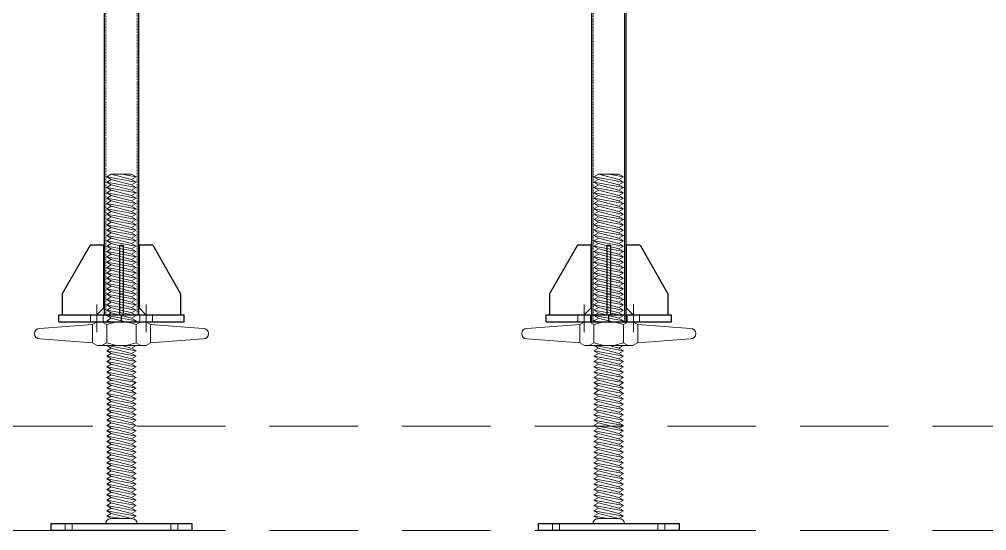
# Model space of a CAD drawing. Header units: millimetres. Extents: x 1500 to 3333, y 525 to 1954.
# Drawn here: x 1578.4 to 1717.3, y 1109.4 to 1182.9 of the extents above; entities that cross this region are included whole.
import ezdxf

# ---------------------------------------------------------------- set-up
doc = ezdxf.new("R2010")
doc.units = ezdxf.units.MM
for name, pattern in [('ACAD_ISO03W100', [30, 12, -18]), ('DASHED', [19.05, 12.7, -6.35]), ('HIDDEN2', [0.1875, 0.125, -0.0625])]:
    doc.linetypes.add(name, pattern=pattern)
for name, color, linetype, lineweight in [('AKS CIZGISI (BEYKENT)', 252, 'DASHED', 20), ('BOLT', 5, 'Continuous', 20), ('CHS 60.3x5.0', 171, 'Continuous', 20), ('OLCU (BEYKENT)', 14, 'Continuous', 20), ('Part', 2, 'Continuous', 25), ('Part_Hidden', 7, 'Continuous', 25), ('PLATE', 7, 'Continuous', 25), ('WELD', 7, 'Continuous', 20)]:
    doc.layers.add(name, color=color, linetype=linetype, lineweight=lineweight)

# ---------------------------------------------------------------- blocks, each defined once
blk = doc.blocks.new('*U27')
at = {"layer": 'BOLT', "linetype": 'Continuous', "lineweight": 0}
for p, q in [((-3.54, 32.5), (-3.54, 28.5)), ((-3.54, 32.5), (-3.54, 28.5)), ((3.54, 32.5), (3.54, 28.5)), ((3.54, 32.5), (3.54, 28.5)), ((66.46, 32.5), (66.46, 28.5)), ((66.46, 32.5), (66.46, 28.5)), ((73.54, 32.5), (73.54, 28.5)), ((73.54, 32.5), (73.54, 28.5)), ((-4.44, 31), (-4.44, 30)), ((-4.44, 31), (-4.44, 30)), ((-2.64, 31), (-2.64, 30)), ((-2.64, 31), (-2.64, 30)), ((2.64, 31), (2.64, 30)), ((2.64, 31), (2.64, 30)), ((4.44, 31), (4.44, 30)), ((4.44, 31), (4.44, 30)), ((65.56, 31), (65.56, 30)), ((65.56, 31), (65.56, 30)), ((67.36, 31), (67.36, 30)), ((67.36, 31), (67.36, 30)), ((72.64, 31), (72.64, 30)), ((72.64, 31), (72.64, 30)), ((74.44, 31), (74.44, 30)), ((74.44, 31), (74.44, 30))]:
    blk.add_line(p, q, dxfattribs=at)
at = {"layer": 'BOLT', "ltscale": 0.04}
for p, q in [((-4.16, 29.61), (-3.48, 30)), ((-4.16, 26.99), (-4.16, 29.61)), ((-2.12, 30), (-3.48, 30)), ((-2.12, 29.61), (-2.8, 30)), ((-2.12, 29.61), (-0.71, 30)), ((2.12, 30), (-2.12, 30)), ((-2.12, 29.61), (-2.12, 26.99)), ((2.12, 29.61), (0.71, 30)), ((2.12, 29.61), (2.8, 30)), ((3.48, 30), (2.12, 30)), ((2.12, 29.61), (2.12, 26.99)), ((4.16, 29.61), (3.48, 30)), ((4.16, 26.99), (4.16, 29.61)), ((65.84, 29.61), (66.52, 30)), ((65.84, 26.99), (65.84, 29.61)), ((67.88, 30), (66.52, 30)), ((67.88, 29.61), (67.2, 30)), ((67.88, 29.61), (69.29, 30)), ((72.12, 30), (67.88, 30)), ((67.88, 29.61), (67.88, 26.99)), ((72.12, 29.61), (70.71, 30)), ((72.12, 29.61), (72.8, 30)), ((73.48, 30), (72.12, 30)), ((72.12, 29.61), (72.12, 26.99)), ((74.16, 29.61), (73.48, 30)), ((74.16, 26.99), (74.16, 29.61)), ((-4.16, 26.99), (-3.48, 26.6)), ((3.48, 26.6), (-3.48, 26.6)), ((-2.12, 26.99), (-2.8, 26.6)), ((-2.12, 26.99), (-0.71, 26.6)), ((-2.02, 26.6), (2.12, 25.85)), ((0.07, 26.6), (1.46, 26.24)), ((2.12, 26.99), (0.71, 26.6)), ((2.12, 26.99), (2.8, 26.6)), ((4.16, 26.99), (3.48, 26.6)), ((65.84, 26.99), (66.52, 26.6)), ((73.48, 26.6), (66.52, 26.6)), ((67.88, 26.99), (67.2, 26.6)), ((67.88, 26.99), (69.29, 26.6)), ((67.98, 26.6), (72.12, 25.85)), ((70.07, 26.6), (71.46, 26.24)), ((72.12, 26.99), (70.71, 26.6)), ((72.12, 26.99), (72.8, 26.6)), ((74.16, 26.99), (73.48, 26.6)), ((-2.12, 25.85), (2.12, 25.09)), ((-2.12, 25.09), (2.12, 24.32)), ((-1.46, 26.24), (1.46, 25.47)), ((-1.46, 25.47), (1.46, 24.7)), ((67.88, 25.85), (72.12, 25.09)), ((67.88, 25.09), (72.12, 24.32)), ((68.54, 26.24), (71.46, 25.47)), ((68.54, 25.47), (71.46, 24.7)), ((-2.12, 24.32), (2.12, 23.55)), ((-1.46, 24.7), (1.46, 23.94)), ((-1.46, 23.94), (1.46, 23.17)), ((67.88, 24.32), (72.12, 23.55)), ((68.54, 24.7), (71.46, 23.94)), ((68.54, 23.94), (71.46, 23.17)), ((-2.12, 23.55), (2.12, 22.79)), ((-2.12, 22.79), (2.12, 22.02)), ((-1.46, 23.17), (1.46, 22.4)), ((-1.46, 22.4), (1.46, 21.64)), ((67.88, 23.55), (72.12, 22.79)), ((67.88, 22.79), (72.12, 22.02)), ((68.54, 23.17), (71.46, 22.4)), ((68.54, 22.4), (71.46, 21.64)), ((-2.12, 22.02), (2.12, 21.26)), ((-2.12, 21.26), (2.12, 20.49)), ((-1.46, 21.64), (1.46, 20.87)), ((-1.46, 20.87), (1.46, 20.11)), ((67.88, 22.02), (72.12, 21.26)), ((67.88, 21.26), (72.12, 20.49)), ((68.54, 21.64), (71.46, 20.87)), ((68.54, 20.87), (71.46, 20.11)), ((-2.12, 20.49), (2.12, 19.72)), ((-2.12, 19.72), (2.12, 18.96)), ((-1.46, 20.11), (1.46, 19.34)), ((67.88, 20.49), (72.12, 19.72)), ((67.88, 19.72), (72.12, 18.96)), ((68.54, 20.11), (71.46, 19.34)), ((-2.12, 18.96), (2.12, 18.19)), ((-2.12, 18.19), (2.12, 17.42)), ((-1.46, 19.34), (1.46, 18.57)), ((-1.46, 18.57), (1.46, 17.81)), ((67.88, 18.96), (72.12, 18.19)), ((67.88, 18.19), (72.12, 17.42)), ((68.54, 19.34), (71.46, 18.57)), ((68.54, 18.57), (71.46, 17.81)), ((-2.12, 17.42), (2.12, 16.66)), ((-1.46, 17.81), (1.46, 17.04)), ((-1.46, 17.04), (1.46, 16.27)), ((67.88, 17.42), (72.12, 16.66)), ((68.54, 17.81), (71.46, 17.04)), ((68.54, 17.04), (71.46, 16.27)), ((-2.12, 16.66), (2.12, 15.89)), ((-2.12, 15.89), (2.12, 15.12)), ((-1.46, 16.27), (1.46, 15.51)), ((-1.46, 15.51), (1.46, 14.74)), ((67.88, 16.66), (72.12, 15.89)), ((67.88, 15.89), (72.12, 15.12)), ((68.54, 16.27), (71.46, 15.51)), ((68.54, 15.51), (71.46, 14.74)), ((-2.12, 15.12), (2.12, 14.36)), ((-2.12, 14.36), (2.12, 13.59)), ((-1.46, 14.74), (1.46, 13.97)), ((-1.46, 13.97), (1.46, 13.21)), ((67.88, 15.12), (72.12, 14.36)), ((67.88, 14.36), (72.12, 13.59)), ((68.54, 14.74), (71.46, 13.97)), ((68.54, 13.97), (71.46, 13.21)), ((-2.12, 13.59), (2.12, 12.82)), ((-2.12, 12.82), (2.12, 12.06)), ((-1.46, 13.21), (1.46, 12.44)), ((67.88, 13.59), (72.12, 12.82)), ((67.88, 12.82), (72.12, 12.06)), ((68.54, 13.21), (71.46, 12.44)), ((-2.12, 12.06), (2.12, 11.29)), ((-2.12, 11.29), (2.12, 10.53)), ((-1.46, 12.44), (1.46, 11.67)), ((-1.46, 11.67), (1.46, 10.91)), ((67.88, 12.06), (72.12, 11.29)), ((67.88, 11.29), (72.12, 10.53)), ((68.54, 12.44), (71.46, 11.67)), ((68.54, 11.67), (71.46, 10.91)), ((-2.12, 10.53), (2.12, 9.76)), ((-2.12, 9.76), (2.12, 8.99)), ((-1.46, 10.91), (1.46, 10.14)), ((-1.46, 10.14), (1.46, 9.38)), ((67.88, 10.53), (72.12, 9.76)), ((67.88, 9.76), (72.12, 8.99)), ((68.54, 10.91), (71.46, 10.14)), ((68.54, 10.14), (71.46, 9.38)), ((-2.12, 8.99), (2.12, 8.23)), ((-1.46, 9.38), (1.46, 8.61)), ((-1.46, 8.61), (1.46, 7.84)), ((67.88, 8.99), (72.12, 8.23)), ((68.54, 9.38), (71.46, 8.61)), ((68.54, 8.61), (71.46, 7.84)), ((-2.12, 8.23), (2.12, 7.46)), ((-2.12, 7.46), (2.12, 6.69)), ((-1.46, 7.84), (1.46, 7.08)), ((-1.46, 7.08), (1.46, 6.31)), ((67.88, 8.23), (72.12, 7.46)), ((67.88, 7.46), (72.12, 6.69)), ((68.54, 7.84), (71.46, 7.08)), ((68.54, 7.08), (71.46, 6.31)), ((-2.12, 6.69), (2.12, 5.93)), ((-2.12, 5.93), (2.12, 5.16)), ((-1.46, 6.31), (1.46, 5.54)), ((67.88, 6.69), (72.12, 5.93)), ((67.88, 5.93), (72.12, 5.16)), ((68.54, 6.31), (71.46, 5.54)), ((-2.12, 5.16), (2.12, 4.39)), ((-2.12, 4.39), (2.12, 3.63)), ((-1.46, 5.54), (1.46, 4.78)), ((-1.46, 4.78), (1.46, 4.01)), ((67.88, 5.16), (72.12, 4.39)), ((67.88, 4.39), (72.12, 3.63)), ((68.54, 5.54), (71.46, 4.78)), ((68.54, 4.78), (71.46, 4.01)), ((-2.12, 3.63), (2.12, 2.86)), ((-2.12, 2.86), (2.12, 2.09)), ((-1.46, 4.01), (1.46, 3.24)), ((-1.46, 3.24), (1.46, 2.48)), ((67.88, 3.63), (72.12, 2.86)), ((67.88, 2.86), (72.12, 2.09)), ((68.54, 4.01), (71.46, 3.24)), ((68.54, 3.24), (71.46, 2.48)), ((-2.12, 2.09), (-0.04, 1.72)), ((-1.46, 2.48), (1.44, 1.72)), ((67.88, 2.09), (69.96, 1.72)), ((68.54, 2.48), (71.44, 1.72)), ((-1.57, 1.01), (1.57, 1.01)), ((68.43, 1.01), (71.57, 1.01))]:
    blk.add_line(p, q, dxfattribs=at)
for points in [[(-4.16, 29.61), (-4.16, 26.99), (-11.74, 27.54, -1), (-11.74, 29.06)], [(4.16, 29.61), (4.16, 26.99), (11.74, 27.54, 1), (11.74, 29.06)], [(65.84, 29.61), (65.84, 26.99), (58.26, 27.54, -1), (58.26, 29.06)], [(74.16, 29.61), (74.16, 26.99), (81.74, 27.54, 1), (81.74, 29.06)]]:
    blk.add_lwpolyline(points, format="xyb", close=True, dxfattribs=at)
for points in [[(-2.09, 26.6), (-1.46, 26.24)], [(1.46, 26.24), (2.09, 26.6)], [(67.91, 26.6), (68.54, 26.24)], [(71.46, 26.24), (72.09, 26.6)], [(-1.46, 26.24), (-2.12, 25.85), (-1.46, 25.47)], [(-1.46, 25.47), (-2.12, 25.09), (-1.46, 24.7)], [(1.46, 25.47), (2.12, 25.85), (1.46, 26.24)], [(1.46, 24.7), (2.12, 25.09), (1.46, 25.47)], [(68.54, 26.24), (67.88, 25.85), (68.54, 25.47)], [(68.54, 25.47), (67.88, 25.09), (68.54, 24.7)], [(71.46, 25.47), (72.12, 25.85), (71.46, 26.24)], [(71.46, 24.7), (72.12, 25.09), (71.46, 25.47)], [(-1.46, 24.7), (-2.12, 24.32), (-1.46, 23.94)], [(-1.46, 23.94), (-2.12, 23.55), (-1.46, 23.17)], [(1.46, 23.94), (2.12, 24.32), (1.46, 24.7)], [(1.46, 23.17), (2.12, 23.55), (1.46, 23.94)], [(68.54, 24.7), (67.88, 24.32), (68.54, 23.94)], [(68.54, 23.94), (67.88, 23.55), (68.54, 23.17)], [(71.46, 23.94), (72.12, 24.32), (71.46, 24.7)], [(71.46, 23.17), (72.12, 23.55), (71.46, 23.94)], [(-1.46, 23.17), (-2.12, 22.79), (-1.46, 22.4)], [(-1.46, 22.4), (-2.12, 22.02), (-1.46, 21.64)], [(1.46, 22.4), (2.12, 22.79), (1.46, 23.17)], [(1.46, 21.64), (2.12, 22.02), (1.46, 22.4)], [(68.54, 23.17), (67.88, 22.79), (68.54, 22.4)], [(68.54, 22.4), (67.88, 22.02), (68.54, 21.64)], [(71.46, 22.4), (72.12, 22.79), (71.46, 23.17)], [(71.46, 21.64), (72.12, 22.02), (71.46, 22.4)], [(-1.46, 21.64), (-2.12, 21.26), (-1.46, 20.87)], [(-1.46, 20.87), (-2.12, 20.49), (-1.46, 20.11)], [(1.46, 20.87), (2.12, 21.26), (1.46, 21.64)], [(1.46, 20.11), (2.12, 20.49), (1.46, 20.87)], [(68.54, 21.64), (67.88, 21.26), (68.54, 20.87)], [(68.54, 20.87), (67.88, 20.49), (68.54, 20.11)], [(71.46, 20.87), (72.12, 21.26), (71.46, 21.64)], [(71.46, 20.11), (72.12, 20.49), (71.46, 20.87)], [(-1.46, 20.11), (-2.12, 19.72), (-1.46, 19.34)], [(1.46, 19.34), (2.12, 19.72), (1.46, 20.11)], [(68.54, 20.11), (67.88, 19.72), (68.54, 19.34)], [(71.46, 19.34), (72.12, 19.72), (71.46, 20.11)], [(-1.46, 19.34), (-2.12, 18.96), (-1.46, 18.57)], [(-1.46, 18.57), (-2.12, 18.19), (-1.46, 17.81)], [(1.46, 18.57), (2.12, 18.96), (1.46, 19.34)], [(1.46, 17.81), (2.12, 18.19), (1.46, 18.57)], [(68.54, 19.34), (67.88, 18.96), (68.54, 18.57)], [(68.54, 18.57), (67.88, 18.19), (68.54, 17.81)], [(71.46, 18.57), (72.12, 18.96), (71.46, 19.34)], [(71.46, 17.81), (72.12, 18.19), (71.46, 18.57)], [(-1.46, 17.81), (-2.12, 17.42), (-1.46, 17.04)], [(-1.46, 17.04), (-2.12, 16.66), (-1.46, 16.27)], [(1.46, 17.04), (2.12, 17.42), (1.46, 17.81)], [(1.46, 16.27), (2.12, 16.66), (1.46, 17.04)], [(68.54, 17.81), (67.88, 17.42), (68.54, 17.04)], [(68.54, 17.04), (67.88, 16.66), (68.54, 16.27)], [(71.46, 17.04), (72.12, 17.42), (71.46, 17.81)], [(71.46, 16.27), (72.12, 16.66), (71.46, 17.04)], [(-1.46, 16.27), (-2.12, 15.89), (-1.46, 15.51)], [(-1.46, 15.51), (-2.12, 15.12), (-1.46, 14.74)], [(1.46, 15.51), (2.12, 15.89), (1.46, 16.27)], [(1.46, 14.74), (2.12, 15.12), (1.46, 15.51)], [(68.54, 16.27), (67.88, 15.89), (68.54, 15.51)], [(68.54, 15.51), (67.88, 15.12), (68.54, 14.74)], [(71.46, 15.51), (72.12, 15.89), (71.46, 16.27)], [(71.46, 14.74), (72.12, 15.12), (71.46, 15.51)], [(-1.46, 14.74), (-2.12, 14.36), (-1.46, 13.97)], [(-1.46, 13.97), (-2.12, 13.59), (-1.46, 13.21)], [(1.46, 13.97), (2.12, 14.36), (1.46, 14.74)], [(1.46, 13.21), (2.12, 13.59), (1.46, 13.97)], [(68.54, 14.74), (67.88, 14.36), (68.54, 13.97)], [(68.54, 13.97), (67.88, 13.59), (68.54, 13.21)], [(71.46, 13.97), (72.12, 14.36), (71.46, 14.74)], [(71.46, 13.21), (72.12, 13.59), (71.46, 13.97)], [(-1.46, 13.21), (-2.12, 12.82), (-1.46, 12.44)], [(1.46, 12.44), (2.12, 12.82), (1.46, 13.21)], [(68.54, 13.21), (67.88, 12.82), (68.54, 12.44)], [(71.46, 12.44), (72.12, 12.82), (71.46, 13.21)], [(-1.46, 12.44), (-2.12, 12.06), (-1.46, 11.67)], [(-1.46, 11.67), (-2.12, 11.29), (-1.46, 10.91)], [(1.46, 11.67), (2.12, 12.06), (1.46, 12.44)], [(1.46, 10.91), (2.12, 11.29), (1.46, 11.67)], [(68.54, 12.44), (67.88, 12.06), (68.54, 11.67)], [(68.54, 11.67), (67.88, 11.29), (68.54, 10.91)], [(71.46, 11.67), (72.12, 12.06), (71.46, 12.44)], [(71.46, 10.91), (72.12, 11.29), (71.46, 11.67)], [(-1.46, 10.91), (-2.12, 10.53), (-1.46, 10.14)], [(-1.46, 10.14), (-2.12, 9.76), (-1.46, 9.38)], [(1.46, 10.14), (2.12, 10.53), (1.46, 10.91)], [(1.46, 9.38), (2.12, 9.76), (1.46, 10.14)], [(68.54, 10.91), (67.88, 10.53), (68.54, 10.14)], [(68.54, 10.14), (67.88, 9.76), (68.54, 9.38)], [(71.46, 10.14), (72.12, 10.53), (71.46, 10.91)], [(71.46, 9.38), (72.12, 9.76), (71.46, 10.14)], [(-1.46, 9.38), (-2.12, 8.99), (-1.46, 8.61)], [(-1.46, 8.61), (-2.12, 8.23), (-1.46, 7.84)], [(1.46, 8.61), (2.12, 8.99), (1.46, 9.38)], [(1.46, 7.84), (2.12, 8.23), (1.46, 8.61)], [(68.54, 9.38), (67.88, 8.99), (68.54, 8.61)], [(68.54, 8.61), (67.88, 8.23), (68.54, 7.84)], [(71.46, 8.61), (72.12, 8.99), (71.46, 9.38)], [(71.46, 7.84), (72.12, 8.23), (71.46, 8.61)], [(-1.46, 7.84), (-2.12, 7.46), (-1.46, 7.08)], [(-1.46, 7.08), (-2.12, 6.69), (-1.46, 6.31)], [(1.46, 7.08), (2.12, 7.46), (1.46, 7.84)], [(1.46, 6.31), (2.12, 6.69), (1.46, 7.08)], [(68.54, 7.84), (67.88, 7.46), (68.54, 7.08)], [(68.54, 7.08), (67.88, 6.69), (68.54, 6.31)], [(71.46, 7.08), (72.12, 7.46), (71.46, 7.84)], [(71.46, 6.31), (72.12, 6.69), (71.46, 7.08)], [(-1.46, 6.31), (-2.12, 5.93), (-1.46, 5.54)], [(1.46, 5.54), (2.12, 5.93), (1.46, 6.31)], [(68.54, 6.31), (67.88, 5.93), (68.54, 5.54)], [(71.46, 5.54), (72.12, 5.93), (71.46, 6.31)], [(-1.46, 5.54), (-2.12, 5.16), (-1.46, 4.78)], [(-1.46, 4.78), (-2.12, 4.39), (-1.46, 4.01)], [(1.46, 4.78), (2.12, 5.16), (1.46, 5.54)], [(1.46, 4.01), (2.12, 4.39), (1.46, 4.78)], [(68.54, 5.54), (67.88, 5.16), (68.54, 4.78)], [(68.54, 4.78), (67.88, 4.39), (68.54, 4.01)], [(71.46, 4.78), (72.12, 5.16), (71.46, 5.54)], [(71.46, 4.01), (72.12, 4.39), (71.46, 4.78)], [(-1.46, 4.01), (-2.12, 3.63), (-1.46, 3.24)], [(-1.46, 3.24), (-2.12, 2.86), (-1.46, 2.48)], [(1.46, 3.24), (2.12, 3.63), (1.46, 4.01)], [(1.46, 2.48), (2.12, 2.86), (1.46, 3.24)], [(68.54, 4.01), (67.88, 3.63), (68.54, 3.24)], [(68.54, 3.24), (67.88, 2.86), (68.54, 2.48)], [(71.46, 3.24), (72.12, 3.63), (71.46, 4.01)], [(71.46, 2.48), (72.12, 2.86), (71.46, 3.24)], [(-1.46, 2.48), (-2.12, 2.09), (-1.47, 1.72)], [(1.47, 1.72), (2.12, 2.09), (1.46, 2.48)], [(68.54, 2.48), (67.88, 2.09), (68.53, 1.72)], [(71.47, 1.72), (72.12, 2.09), (71.46, 2.48)]]:
    blk.add_lwpolyline(points, dxfattribs=at)
at = {"layer": 'CHS 60.3x5.0', "color": 8, "linetype": 'ACAD_ISO03W100', "lineweight": 9, "ltscale": 0.5}
for p, q in [((-2.12, 50.83), (2.12, 50.07)), ((-2.12, 50.07), (2.12, 49.3)), ((-1.46, 51.22), (1.46, 50.45)), ((-1.46, 50.45), (1.46, 49.69)), ((0, 51.22), (2.12, 50.83)), ((67.88, 50.83), (72.12, 50.07)), ((67.88, 50.07), (72.12, 49.3)), ((68.54, 51.22), (71.46, 50.45)), ((68.54, 50.45), (71.46, 49.69)), ((70, 51.22), (72.12, 50.83)), ((-2.12, 49.3), (2.12, 48.54)), ((-1.46, 49.69), (1.46, 48.92)), ((-1.46, 48.92), (1.46, 48.15)), ((67.88, 49.3), (72.12, 48.54)), ((68.54, 49.69), (71.46, 48.92)), ((68.54, 48.92), (71.46, 48.15)), ((-2.12, 48.54), (2.12, 47.77)), ((-2.12, 47.77), (2.12, 47)), ((-1.46, 48.15), (1.46, 47.39)), ((-1.46, 47.39), (1.46, 46.62)), ((67.88, 48.54), (72.12, 47.77)), ((67.88, 47.77), (72.12, 47)), ((68.54, 48.15), (71.46, 47.39)), ((68.54, 47.39), (71.46, 46.62)), ((-2.12, 47), (2.12, 46.24)), ((-2.12, 46.24), (2.12, 45.47)), ((-1.46, 46.62), (1.46, 45.85)), ((67.88, 47), (72.12, 46.24)), ((67.88, 46.24), (72.12, 45.47)), ((68.54, 46.62), (71.46, 45.85)), ((-2.12, 45.47), (2.12, 44.7)), ((-2.12, 44.7), (2.12, 43.94)), ((-1.46, 45.85), (1.46, 45.09)), ((-1.46, 45.09), (1.46, 44.32)), ((67.88, 45.47), (72.12, 44.7)), ((67.88, 44.7), (72.12, 43.94)), ((68.54, 45.85), (71.46, 45.09)), ((68.54, 45.09), (71.46, 44.32)), ((-2.12, 43.94), (2.12, 43.17)), ((-2.12, 43.17), (2.12, 42.4)), ((-1.46, 44.32), (1.46, 43.55)), ((-1.46, 43.55), (1.46, 42.79)), ((67.88, 43.94), (72.12, 43.17)), ((67.88, 43.17), (72.12, 42.4)), ((68.54, 44.32), (71.46, 43.55)), ((68.54, 43.55), (71.46, 42.79)), ((-2.12, 42.4), (2.12, 41.64)), ((-1.46, 42.79), (1.46, 42.02)), ((-1.46, 42.02), (1.46, 41.25)), ((67.88, 42.4), (72.12, 41.64)), ((68.54, 42.79), (71.46, 42.02)), ((68.54, 42.02), (71.46, 41.25)), ((-2.12, 41.64), (2.12, 40.87)), ((-2.12, 40.87), (2.12, 40.1)), ((-1.46, 41.25), (1.46, 40.49)), ((-1.46, 40.49), (1.46, 39.72)), ((67.88, 41.64), (72.12, 40.87)), ((67.88, 40.87), (72.12, 40.1)), ((68.54, 41.25), (71.46, 40.49)), ((68.54, 40.49), (71.46, 39.72)), ((-2.12, 40.1), (2.12, 39.34)), ((-2.12, 39.34), (2.12, 38.57)), ((-1.46, 39.72), (1.46, 38.96)), ((-1.46, 38.96), (1.46, 38.19)), ((67.88, 40.1), (72.12, 39.34)), ((67.88, 39.34), (72.12, 38.57)), ((68.54, 39.72), (71.46, 38.96)), ((68.54, 38.96), (71.46, 38.19)), ((-2.12, 38.57), (2.12, 37.81)), ((-2.12, 37.81), (2.12, 37.04)), ((-1.46, 38.19), (1.46, 37.42)), ((67.88, 38.57), (72.12, 37.81)), ((67.88, 37.81), (72.12, 37.04)), ((68.54, 38.19), (71.46, 37.42)), ((-2.12, 37.04), (2.12, 36.27)), ((-2.12, 36.27), (2.12, 35.51)), ((-1.46, 37.42), (1.46, 36.66)), ((-1.46, 36.66), (1.46, 35.89)), ((67.88, 37.04), (72.12, 36.27)), ((67.88, 36.27), (72.12, 35.51)), ((68.54, 37.42), (71.46, 36.66)), ((68.54, 36.66), (71.46, 35.89)), ((-2.12, 35.51), (2.12, 34.74)), ((-2.12, 34.74), (2.12, 33.97)), ((-1.46, 35.89), (1.46, 35.12)), ((-1.46, 35.12), (1.46, 34.36)), ((67.88, 35.51), (72.12, 34.74)), ((67.88, 34.74), (72.12, 33.97)), ((68.54, 35.89), (71.46, 35.12)), ((68.54, 35.12), (71.46, 34.36)), ((-2.12, 33.97), (2.12, 33.21)), ((-1.46, 34.36), (1.46, 33.59)), ((-1.46, 33.59), (1.46, 32.82)), ((67.88, 33.97), (72.12, 33.21)), ((68.54, 34.36), (71.46, 33.59)), ((68.54, 33.59), (71.46, 32.82)), ((-2.12, 33.21), (2.12, 32.44)), ((-2.12, 32.44), (2.12, 31.67)), ((-1.46, 32.82), (1.46, 32.06)), ((-1.46, 32.06), (1.46, 31.29)), ((67.88, 33.21), (72.12, 32.44)), ((67.88, 32.44), (72.12, 31.67)), ((68.54, 32.82), (71.46, 32.06)), ((68.54, 32.06), (71.46, 31.29)), ((-2.12, 31.67), (2.12, 30.91)), ((-2.12, 30.91), (2.12, 30.14)), ((-1.46, 31.29), (1.46, 30.52)), ((67.88, 31.67), (72.12, 30.91)), ((67.88, 30.91), (72.12, 30.14)), ((68.54, 31.29), (71.46, 30.52)), ((-2.12, 30.14), (-1.34, 30)), ((-1.46, 30.52), (0.54, 30)), ((67.88, 30.14), (68.66, 30)), ((68.54, 30.52), (70.54, 30))]:
    blk.add_line(p, q, dxfattribs=at)
for points in [[(-1.46, 51.22), (-2.12, 50.83), (-1.46, 50.45)], [(-1.46, 50.45), (-2.12, 50.07), (-1.46, 49.69)], [(1.46, 50.45), (2.12, 50.83), (1.46, 51.22), (-1.46, 51.22)], [(1.46, 49.69), (2.12, 50.07), (1.46, 50.45)], [(68.54, 51.22), (67.88, 50.83), (68.54, 50.45)], [(68.54, 50.45), (67.88, 50.07), (68.54, 49.69)], [(71.46, 50.45), (72.12, 50.83), (71.46, 51.22), (68.54, 51.22)], [(71.46, 49.69), (72.12, 50.07), (71.46, 50.45)], [(-1.46, 49.69), (-2.12, 49.3), (-1.46, 48.92)], [(-1.46, 48.92), (-2.12, 48.54), (-1.46, 48.15)], [(1.46, 48.92), (2.12, 49.3), (1.46, 49.69)], [(1.46, 48.15), (2.12, 48.54), (1.46, 48.92)], [(68.54, 49.69), (67.88, 49.3), (68.54, 48.92)], [(68.54, 48.92), (67.88, 48.54), (68.54, 48.15)], [(71.46, 48.92), (72.12, 49.3), (71.46, 49.69)], [(71.46, 48.15), (72.12, 48.54), (71.46, 48.92)], [(-1.46, 48.15), (-2.12, 47.77), (-1.46, 47.39)], [(-1.46, 47.39), (-2.12, 47), (-1.46, 46.62)], [(1.46, 47.39), (2.12, 47.77), (1.46, 48.15)], [(1.46, 46.62), (2.12, 47), (1.46, 47.39)], [(68.54, 48.15), (67.88, 47.77), (68.54, 47.39)], [(68.54, 47.39), (67.88, 47), (68.54, 46.62)], [(71.46, 47.39), (72.12, 47.77), (71.46, 48.15)], [(71.46, 46.62), (72.12, 47), (71.46, 47.39)], [(-1.46, 46.62), (-2.12, 46.24), (-1.46, 45.85)], [(1.46, 45.85), (2.12, 46.24), (1.46, 46.62)], [(68.54, 46.62), (67.88, 46.24), (68.54, 45.85)], [(71.46, 45.85), (72.12, 46.24), (71.46, 46.62)], [(-1.46, 45.85), (-2.12, 45.47), (-1.46, 45.09)], [(-1.46, 45.09), (-2.12, 44.7), (-1.46, 44.32)], [(1.46, 45.09), (2.12, 45.47), (1.46, 45.85)], [(1.46, 44.32), (2.12, 44.7), (1.46, 45.09)], [(68.54, 45.85), (67.88, 45.47), (68.54, 45.09)], [(68.54, 45.09), (67.88, 44.7), (68.54, 44.32)], [(71.46, 45.09), (72.12, 45.47), (71.46, 45.85)], [(71.46, 44.32), (72.12, 44.7), (71.46, 45.09)], [(-1.46, 44.32), (-2.12, 43.94), (-1.46, 43.55)], [(-1.46, 43.55), (-2.12, 43.17), (-1.46, 42.79)], [(1.46, 43.55), (2.12, 43.94), (1.46, 44.32)], [(1.46, 42.79), (2.12, 43.17), (1.46, 43.55)], [(68.54, 44.32), (67.88, 43.94), (68.54, 43.55)], [(68.54, 43.55), (67.88, 43.17), (68.54, 42.79)], [(71.46, 43.55), (72.12, 43.94), (71.46, 44.32)], [(71.46, 42.79), (72.12, 43.17), (71.46, 43.55)], [(-1.46, 42.79), (-2.12, 42.4), (-1.46, 42.02)], [(-1.46, 42.02), (-2.12, 41.64), (-1.46, 41.25)], [(1.46, 42.02), (2.12, 42.4), (1.46, 42.79)], [(1.46, 41.25), (2.12, 41.64), (1.46, 42.02)], [(68.54, 42.79), (67.88, 42.4), (68.54, 42.02)], [(68.54, 42.02), (67.88, 41.64), (68.54, 41.25)], [(71.46, 42.02), (72.12, 42.4), (71.46, 42.79)], [(71.46, 41.25), (72.12, 41.64), (71.46, 42.02)], [(-1.46, 41.25), (-2.12, 40.87), (-1.46, 40.49)], [(-1.46, 40.49), (-2.12, 40.1), (-1.46, 39.72)], [(1.46, 40.49), (2.12, 40.87), (1.46, 41.25)], [(1.46, 39.72), (2.12, 40.1), (1.46, 40.49)], [(68.54, 41.25), (67.88, 40.87), (68.54, 40.49)], [(68.54, 40.49), (67.88, 40.1), (68.54, 39.72)], [(71.46, 40.49), (72.12, 40.87), (71.46, 41.25)], [(71.46, 39.72), (72.12, 40.1), (71.46, 40.49)], [(-1.46, 39.72), (-2.12, 39.34), (-1.46, 38.96)], [(-1.46, 38.96), (-2.12, 38.57), (-1.46, 38.19)], [(1.46, 38.96), (2.12, 39.34), (1.46, 39.72)], [(1.46, 38.19), (2.12, 38.57), (1.46, 38.96)], [(68.54, 39.72), (67.88, 39.34), (68.54, 38.96)], [(68.54, 38.96), (67.88, 38.57), (68.54, 38.19)], [(71.46, 38.96), (72.12, 39.34), (71.46, 39.72)], [(71.46, 38.19), (72.12, 38.57), (71.46, 38.96)], [(-1.46, 38.19), (-2.12, 37.81), (-1.46, 37.42)], [(1.46, 37.42), (2.12, 37.81), (1.46, 38.19)], [(68.54, 38.19), (67.88, 37.81), (68.54, 37.42)], [(71.46, 37.42), (72.12, 37.81), (71.46, 38.19)], [(-1.46, 37.42), (-2.12, 37.04), (-1.46, 36.66)], [(-1.46, 36.66), (-2.12, 36.27), (-1.46, 35.89)], [(1.46, 36.66), (2.12, 37.04), (1.46, 37.42)], [(1.46, 35.89), (2.12, 36.27), (1.46, 36.66)], [(68.54, 37.42), (67.88, 37.04), (68.54, 36.66)], [(68.54, 36.66), (67.88, 36.27), (68.54, 35.89)], [(71.46, 36.66), (72.12, 37.04), (71.46, 37.42)], [(71.46, 35.89), (72.12, 36.27), (71.46, 36.66)], [(-1.46, 35.89), (-2.12, 35.51), (-1.46, 35.12)], [(-1.46, 35.12), (-2.12, 34.74), (-1.46, 34.36)], [(1.46, 35.12), (2.12, 35.51), (1.46, 35.89)], [(1.46, 34.36), (2.12, 34.74), (1.46, 35.12)], [(68.54, 35.89), (67.88, 35.51), (68.54, 35.12)], [(68.54, 35.12), (67.88, 34.74), (68.54, 34.36)], [(71.46, 35.12), (72.12, 35.51), (71.46, 35.89)], [(71.46, 34.36), (72.12, 34.74), (71.46, 35.12)], [(-1.46, 34.36), (-2.12, 33.97), (-1.46, 33.59)], [(-1.46, 33.59), (-2.12, 33.21), (-1.46, 32.82)], [(1.46, 33.59), (2.12, 33.97), (1.46, 34.36)], [(1.46, 32.82), (2.12, 33.21), (1.46, 33.59)], [(68.54, 34.36), (67.88, 33.97), (68.54, 33.59)], [(68.54, 33.59), (67.88, 33.21), (68.54, 32.82)], [(71.46, 33.59), (72.12, 33.97), (71.46, 34.36)], [(71.46, 32.82), (72.12, 33.21), (71.46, 33.59)], [(-1.46, 32.82), (-2.12, 32.44), (-1.46, 32.06)], [(-1.46, 32.06), (-2.12, 31.67), (-1.46, 31.29)], [(1.46, 32.06), (2.12, 32.44), (1.46, 32.82)], [(1.46, 31.29), (2.12, 31.67), (1.46, 32.06)], [(68.54, 32.82), (67.88, 32.44), (68.54, 32.06)], [(68.54, 32.06), (67.88, 31.67), (68.54, 31.29)], [(71.46, 32.06), (72.12, 32.44), (71.46, 32.82)], [(71.46, 31.29), (72.12, 31.67), (71.46, 32.06)], [(-1.46, 31.29), (-2.12, 30.91), (-1.46, 30.52)], [(1.46, 30.52), (2.12, 30.91), (1.46, 31.29)], [(68.54, 31.29), (67.88, 30.91), (68.54, 30.52)], [(71.46, 30.52), (72.12, 30.91), (71.46, 31.29)], [(-1.46, 30.52), (-2.12, 30.14), (-1.88, 30)], [(1.88, 30), (2.12, 30.14), (1.46, 30.52)], [(68.54, 30.52), (67.88, 30.14), (68.12, 30)], [(71.88, 30), (72.12, 30.14), (71.46, 30.52)], [(-8.08, 1.01), (-7.07, 1.01), (-7.07, 0), (-8.08, 0), (-8.08, 1.01)], [(8.08, 1.01), (7.07, 1.01), (7.07, 0), (8.08, 0), (8.08, 1.01)], [(61.92, 1.01), (62.93, 1.01), (62.93, 0), (61.92, 0), (61.92, 1.01)], [(78.08, 1.01), (77.07, 1.01), (77.07, 0), (78.08, 0), (78.08, 1.01)]]:
    blk.add_lwpolyline(points, dxfattribs=at)
at = {"layer": 'Part', "color": 4, "linetype": 'Continuous', "lineweight": 30}
for p, q in [((-4.5, 41), (-8.5, 34)), ((-2.52, 41), (-4.5, 41)), ((-2.52, 32), (-2.52, 41)), ((-0.25, 31), (-0.25, 41)), ((-0.25, 41), (0.25, 41)), ((0.25, 41), (0.25, 31)), ((4.5, 41), (2.52, 41)), ((2.52, 41), (2.52, 32)), ((4.5, 41), (8.5, 34)), ((65.5, 41), (61.5, 34)), ((67.48, 41), (65.5, 41)), ((67.48, 32), (67.48, 41)), ((69.75, 31), (69.75, 41)), ((69.75, 41), (70.25, 41)), ((70.25, 41), (70.25, 31)), ((74.5, 41), (72.52, 41)), ((72.52, 41), (72.52, 32)), ((74.5, 41), (78.5, 34)), ((-8.5, 34), (-8.5, 31)), ((-0.25, 34), (0.25, 34)), ((8.5, 34), (8.5, 31)), ((61.5, 34), (61.5, 31)), ((69.75, 34), (70.25, 34)), ((78.5, 34), (78.5, 31)), ((-3.52, 31), (-2.52, 32)), ((3.52, 31), (2.52, 32)), ((66.48, 31), (67.48, 32)), ((73.52, 31), (72.52, 32)), ((-9, 30), (-9, 31)), ((-9, 31), (9, 31)), ((0, 30), (0, 31)), ((9, 30), (9, 31)), ((61, 30), (61, 31)), ((61, 31), (79, 31)), ((70, 30), (70, 31)), ((79, 30), (79, 31)), ((-9, 30), (9, 30)), ((61, 30), (79, 30))]:
    blk.add_line(p, q, dxfattribs=at)
for points in [[(-2.5, 31), (2.5, 31), (2.5, 305), (-2.5, 305)], [(67.5, 30), (72.5, 30), (72.5, 305), (67.5, 305)]]:
    blk.add_lwpolyline(points, close=True, dxfattribs=at)
at = {"layer": 'Part_Hidden', "color": 8, "linetype": 'HIDDEN2', "lineweight": 15}
for p, q in [((-0.25, 41), (-0.25, 31)), ((0.25, 41), (-0.25, 41)), ((0.25, 31), (0.25, 41)), ((69.75, 41), (69.75, 31)), ((70.25, 41), (69.75, 41)), ((70.25, 31), (70.25, 41)), ((-0.25, 34), (0.25, 34)), ((69.75, 34), (70.25, 34)), ((0.25, 32), (-0.25, 32)), ((0.25, 32), (-0.25, 32)), ((70.25, 32), (69.75, 32)), ((70.25, 32), (69.75, 32)), ((-8.5, 31), (-3.52, 31)), ((-2.5, 31), (2.5, 31)), ((0.25, 31), (-0.25, 31)), ((-0.25, 31), (0.25, 31)), ((8.5, 31), (3.52, 31)), ((61.5, 31), (66.48, 31)), ((67.5, 31), (72.5, 31)), ((70.25, 31), (69.75, 31)), ((69.75, 31), (70.25, 31)), ((78.5, 31), (73.52, 31))]:
    blk.add_line(p, q, dxfattribs=at)
for points in [[(-2.25, 31), (2.25, 31), (2.25, 305), (-2.25, 305)], [(67.75, 30), (72.25, 30), (72.25, 305), (67.75, 305)]]:
    blk.add_lwpolyline(points, close=True, dxfattribs=at)
at = {"layer": 'PLATE', "ltscale": 0.5}
for points in [[(-10.1, 1.01), (10.1, 1.01), (10.1, 0), (-10.1, 0), (-10.1, 1.01)], [(59.9, 1.01), (80.1, 1.01), (80.1, 0), (59.9, 0), (59.9, 1.01)]]:
    blk.add_lwpolyline(points, dxfattribs=at)
at = {"layer": 'WELD', "ltscale": 0.5}
for points in [[(-1.57, 1.72), (1.57, 1.72)], [(68.43, 1.72), (71.57, 1.72)]]:
    blk.add_lwpolyline(points, dxfattribs=at)
for centre, start, end in [((-1.57, 1.01), 90, 180), ((1.57, 1.01), 0, 90), ((68.43, 1.01), 90, 180), ((71.57, 1.01), 0, 90)]:
    blk.add_arc(centre, 0.707, start, end, dxfattribs=at)
blk = doc.blocks.new('*U9')
at = {"layer": 'BOLT', "linetype": 'Continuous', "lineweight": 0}
for p, q in [((-3.54, 32.5), (-3.54, 28.5)), ((-3.54, 32.5), (-3.54, 28.5)), ((3.54, 32.5), (3.54, 28.5)), ((3.54, 32.5), (3.54, 28.5)), ((-4.44, 31), (-4.44, 30)), ((-4.44, 31), (-4.44, 30)), ((-2.64, 31), (-2.64, 30)), ((-2.64, 31), (-2.64, 30)), ((2.64, 31), (2.64, 30)), ((2.64, 31), (2.64, 30)), ((4.44, 31), (4.44, 30)), ((4.44, 31), (4.44, 30))]:
    blk.add_line(p, q, dxfattribs=at)
at = {"layer": 'BOLT', "ltscale": 0.04}
for p, q in [((-4.16, 29.61), (-3.48, 30)), ((-4.16, 26.99), (-4.16, 29.61)), ((-2.12, 30), (-3.48, 30)), ((-2.12, 29.61), (-2.8, 30)), ((-2.12, 29.61), (-0.71, 30)), ((2.12, 30), (-2.12, 30)), ((-2.12, 29.61), (-2.12, 26.99)), ((2.12, 29.61), (0.71, 30)), ((2.12, 29.61), (2.8, 30)), ((3.48, 30), (2.12, 30)), ((2.12, 29.61), (2.12, 26.99)), ((4.16, 29.61), (3.48, 30)), ((4.16, 26.99), (4.16, 29.61)), ((-4.16, 26.99), (-3.48, 26.6)), ((3.48, 26.6), (-3.48, 26.6)), ((-2.12, 26.99), (-2.8, 26.6)), ((-2.12, 26.99), (-0.71, 26.6)), ((-2.02, 26.6), (2.12, 25.85)), ((0.07, 26.6), (1.46, 26.24)), ((2.12, 26.99), (0.71, 26.6)), ((2.12, 26.99), (2.8, 26.6)), ((4.16, 26.99), (3.48, 26.6)), ((-2.12, 25.85), (2.12, 25.09)), ((-2.12, 25.09), (2.12, 24.32)), ((-1.46, 26.24), (1.46, 25.47)), ((-1.46, 25.47), (1.46, 24.7)), ((-2.12, 24.32), (2.12, 23.55)), ((-1.46, 24.7), (1.46, 23.94)), ((-1.46, 23.94), (1.46, 23.17)), ((-2.12, 23.55), (2.12, 22.79)), ((-2.12, 22.79), (2.12, 22.02)), ((-1.46, 23.17), (1.46, 22.4)), ((-1.46, 22.4), (1.46, 21.64)), ((-2.12, 22.02), (2.12, 21.26)), ((-2.12, 21.26), (2.12, 20.49)), ((-1.46, 21.64), (1.46, 20.87)), ((-1.46, 20.87), (1.46, 20.11)), ((-2.12, 20.49), (2.12, 19.72)), ((-2.12, 19.72), (2.12, 18.96)), ((-1.46, 20.11), (1.46, 19.34)), ((-2.12, 18.96), (2.12, 18.19)), ((-2.12, 18.19), (2.12, 17.42)), ((-1.46, 19.34), (1.46, 18.57)), ((-1.46, 18.57), (1.46, 17.81)), ((-2.12, 17.42), (2.12, 16.66)), ((-1.46, 17.81), (1.46, 17.04)), ((-1.46, 17.04), (1.46, 16.27)), ((-2.12, 16.66), (2.12, 15.89)), ((-2.12, 15.89), (2.12, 15.12)), ((-1.46, 16.27), (1.46, 15.51)), ((-1.46, 15.51), (1.46, 14.74)), ((-2.12, 15.12), (2.12, 14.36)), ((-2.12, 14.36), (2.12, 13.59)), ((-1.46, 14.74), (1.46, 13.97)), ((-1.46, 13.97), (1.46, 13.21)), ((-2.12, 13.59), (2.12, 12.82)), ((-2.12, 12.82), (2.12, 12.06)), ((-1.46, 13.21), (1.46, 12.44)), ((-2.12, 12.06), (2.12, 11.29)), ((-2.12, 11.29), (2.12, 10.53)), ((-1.46, 12.44), (1.46, 11.67)), ((-1.46, 11.67), (1.46, 10.91)), ((-2.12, 10.53), (2.12, 9.76)), ((-2.12, 9.76), (2.12, 8.99)), ((-1.46, 10.91), (1.46, 10.14)), ((-1.46, 10.14), (1.46, 9.38)), ((-2.12, 8.99), (2.12, 8.23)), ((-1.46, 9.38), (1.46, 8.61)), ((-1.46, 8.61), (1.46, 7.84)), ((-2.12, 8.23), (2.12, 7.46)), ((-2.12, 7.46), (2.12, 6.69)), ((-1.46, 7.84), (1.46, 7.08)), ((-1.46, 7.08), (1.46, 6.31)), ((-2.12, 6.69), (2.12, 5.93)), ((-2.12, 5.93), (2.12, 5.16)), ((-1.46, 6.31), (1.46, 5.54)), ((-2.12, 5.16), (2.12, 4.39)), ((-2.12, 4.39), (2.12, 3.63)), ((-1.46, 5.54), (1.46, 4.78)), ((-1.46, 4.78), (1.46, 4.01)), ((-2.12, 3.63), (2.12, 2.86)), ((-2.12, 2.86), (2.12, 2.09)), ((-1.46, 4.01), (1.46, 3.24)), ((-1.46, 3.24), (1.46, 2.48)), ((-2.12, 2.09), (-0.04, 1.72)), ((-1.46, 2.48), (1.44, 1.72)), ((-1.57, 1.01), (1.57, 1.01))]:
    blk.add_line(p, q, dxfattribs=at)
for points in [[(-4.16, 29.61), (-4.16, 26.99), (-11.74, 27.54, -1), (-11.74, 29.06)], [(4.16, 29.61), (4.16, 26.99), (11.74, 27.54, 1), (11.74, 29.06)]]:
    blk.add_lwpolyline(points, format="xyb", close=True, dxfattribs=at)
for points in [[(-2.09, 26.6), (-1.46, 26.24)], [(1.46, 26.24), (2.09, 26.6)], [(-1.46, 26.24), (-2.12, 25.85), (-1.46, 25.47)], [(-1.46, 25.47), (-2.12, 25.09), (-1.46, 24.7)], [(1.46, 25.47), (2.12, 25.85), (1.46, 26.24)], [(1.46, 24.7), (2.12, 25.09), (1.46, 25.47)], [(-1.46, 24.7), (-2.12, 24.32), (-1.46, 23.94)], [(-1.46, 23.94), (-2.12, 23.55), (-1.46, 23.17)], [(1.46, 23.94), (2.12, 24.32), (1.46, 24.7)], [(1.46, 23.17), (2.12, 23.55), (1.46, 23.94)], [(-1.46, 23.17), (-2.12, 22.79), (-1.46, 22.4)], [(-1.46, 22.4), (-2.12, 22.02), (-1.46, 21.64)], [(1.46, 22.4), (2.12, 22.79), (1.46, 23.17)], [(1.46, 21.64), (2.12, 22.02), (1.46, 22.4)], [(-1.46, 21.64), (-2.12, 21.26), (-1.46, 20.87)], [(-1.46, 20.87), (-2.12, 20.49), (-1.46, 20.11)], [(1.46, 20.87), (2.12, 21.26), (1.46, 21.64)], [(1.46, 20.11), (2.12, 20.49), (1.46, 20.87)], [(-1.46, 20.11), (-2.12, 19.72), (-1.46, 19.34)], [(1.46, 19.34), (2.12, 19.72), (1.46, 20.11)], [(-1.46, 19.34), (-2.12, 18.96), (-1.46, 18.57)], [(-1.46, 18.57), (-2.12, 18.19), (-1.46, 17.81)], [(1.46, 18.57), (2.12, 18.96), (1.46, 19.34)], [(1.46, 17.81), (2.12, 18.19), (1.46, 18.57)], [(-1.46, 17.81), (-2.12, 17.42), (-1.46, 17.04)], [(-1.46, 17.04), (-2.12, 16.66), (-1.46, 16.27)], [(1.46, 17.04), (2.12, 17.42), (1.46, 17.81)], [(1.46, 16.27), (2.12, 16.66), (1.46, 17.04)], [(-1.46, 16.27), (-2.12, 15.89), (-1.46, 15.51)], [(-1.46, 15.51), (-2.12, 15.12), (-1.46, 14.74)], [(1.46, 15.51), (2.12, 15.89), (1.46, 16.27)], [(1.46, 14.74), (2.12, 15.12), (1.46, 15.51)], [(-1.46, 14.74), (-2.12, 14.36), (-1.46, 13.97)], [(-1.46, 13.97), (-2.12, 13.59), (-1.46, 13.21)], [(1.46, 13.97), (2.12, 14.36), (1.46, 14.74)], [(1.46, 13.21), (2.12, 13.59), (1.46, 13.97)], [(-1.46, 13.21), (-2.12, 12.82), (-1.46, 12.44)], [(1.46, 12.44), (2.12, 12.82), (1.46, 13.21)], [(-1.46, 12.44), (-2.12, 12.06), (-1.46, 11.67)], [(-1.46, 11.67), (-2.12, 11.29), (-1.46, 10.91)], [(1.46, 11.67), (2.12, 12.06), (1.46, 12.44)], [(1.46, 10.91), (2.12, 11.29), (1.46, 11.67)], [(-1.46, 10.91), (-2.12, 10.53), (-1.46, 10.14)], [(-1.46, 10.14), (-2.12, 9.76), (-1.46, 9.38)], [(1.46, 10.14), (2.12, 10.53), (1.46, 10.91)], [(1.46, 9.38), (2.12, 9.76), (1.46, 10.14)], [(-1.46, 9.38), (-2.12, 8.99), (-1.46, 8.61)], [(-1.46, 8.61), (-2.12, 8.23), (-1.46, 7.84)], [(1.46, 8.61), (2.12, 8.99), (1.46, 9.38)], [(1.46, 7.84), (2.12, 8.23), (1.46, 8.61)], [(-1.46, 7.84), (-2.12, 7.46), (-1.46, 7.08)], [(-1.46, 7.08), (-2.12, 6.69), (-1.46, 6.31)], [(1.46, 7.08), (2.12, 7.46), (1.46, 7.84)], [(1.46, 6.31), (2.12, 6.69), (1.46, 7.08)], [(-1.46, 6.31), (-2.12, 5.93), (-1.46, 5.54)], [(1.46, 5.54), (2.12, 5.93), (1.46, 6.31)], [(-1.46, 5.54), (-2.12, 5.16), (-1.46, 4.78)], [(-1.46, 4.78), (-2.12, 4.39), (-1.46, 4.01)], [(1.46, 4.78), (2.12, 5.16), (1.46, 5.54)], [(1.46, 4.01), (2.12, 4.39), (1.46, 4.78)], [(-1.46, 4.01), (-2.12, 3.63), (-1.46, 3.24)], [(-1.46, 3.24), (-2.12, 2.86), (-1.46, 2.48)], [(1.46, 3.24), (2.12, 3.63), (1.46, 4.01)], [(1.46, 2.48), (2.12, 2.86), (1.46, 3.24)], [(-1.46, 2.48), (-2.12, 2.09), (-1.47, 1.72)], [(1.47, 1.72), (2.12, 2.09), (1.46, 2.48)]]:
    blk.add_lwpolyline(points, dxfattribs=at)
at = {"layer": 'CHS 60.3x5.0', "color": 8, "linetype": 'ACAD_ISO03W100', "lineweight": 9, "ltscale": 0.5}
for p, q in [((-2.12, 50.83), (2.12, 50.07)), ((-2.12, 50.07), (2.12, 49.3)), ((-1.46, 51.22), (1.46, 50.45)), ((-1.46, 50.45), (1.46, 49.69)), ((0, 51.22), (2.12, 50.83)), ((-2.12, 49.3), (2.12, 48.54)), ((-1.46, 49.69), (1.46, 48.92)), ((-1.46, 48.92), (1.46, 48.15)), ((-2.12, 48.54), (2.12, 47.77)), ((-2.12, 47.77), (2.12, 47)), ((-1.46, 48.15), (1.46, 47.39)), ((-1.46, 47.39), (1.46, 46.62)), ((-2.12, 47), (2.12, 46.24)), ((-2.12, 46.24), (2.12, 45.47)), ((-1.46, 46.62), (1.46, 45.85)), ((-2.12, 45.47), (2.12, 44.7)), ((-2.12, 44.7), (2.12, 43.94)), ((-1.46, 45.85), (1.46, 45.09)), ((-1.46, 45.09), (1.46, 44.32)), ((-2.12, 43.94), (2.12, 43.17)), ((-2.12, 43.17), (2.12, 42.4)), ((-1.46, 44.32), (1.46, 43.55)), ((-1.46, 43.55), (1.46, 42.79)), ((-2.12, 42.4), (2.12, 41.64)), ((-1.46, 42.79), (1.46, 42.02)), ((-1.46, 42.02), (1.46, 41.25)), ((-2.12, 41.64), (2.12, 40.87)), ((-2.12, 40.87), (2.12, 40.1)), ((-1.46, 41.25), (1.46, 40.49)), ((-1.46, 40.49), (1.46, 39.72)), ((-2.12, 40.1), (2.12, 39.34)), ((-2.12, 39.34), (2.12, 38.57)), ((-1.46, 39.72), (1.46, 38.96)), ((-1.46, 38.96), (1.46, 38.19)), ((-2.12, 38.57), (2.12, 37.81)), ((-2.12, 37.81), (2.12, 37.04)), ((-1.46, 38.19), (1.46, 37.42)), ((-2.12, 37.04), (2.12, 36.27)), ((-2.12, 36.27), (2.12, 35.51)), ((-1.46, 37.42), (1.46, 36.66)), ((-1.46, 36.66), (1.46, 35.89)), ((-2.12, 35.51), (2.12, 34.74)), ((-2.12, 34.74), (2.12, 33.97)), ((-1.46, 35.89), (1.46, 35.12)), ((-1.46, 35.12), (1.46, 34.36)), ((-2.12, 33.97), (2.12, 33.21)), ((-1.46, 34.36), (1.46, 33.59)), ((-1.46, 33.59), (1.46, 32.82)), ((-2.12, 33.21), (2.12, 32.44)), ((-2.12, 32.44), (2.12, 31.67)), ((-1.46, 32.82), (1.46, 32.06)), ((-1.46, 32.06), (1.46, 31.29)), ((-2.12, 31.67), (2.12, 30.91)), ((-2.12, 30.91), (2.12, 30.14)), ((-1.46, 31.29), (1.46, 30.52)), ((-2.12, 30.14), (-1.34, 30)), ((-1.46, 30.52), (0.54, 30))]:
    blk.add_line(p, q, dxfattribs=at)
for points in [[(-1.46, 51.22), (-2.12, 50.83), (-1.46, 50.45)], [(-1.46, 50.45), (-2.12, 50.07), (-1.46, 49.69)], [(1.46, 50.45), (2.12, 50.83), (1.46, 51.22), (-1.46, 51.22)], [(1.46, 49.69), (2.12, 50.07), (1.46, 50.45)], [(-1.46, 49.69), (-2.12, 49.3), (-1.46, 48.92)], [(-1.46, 48.92), (-2.12, 48.54), (-1.46, 48.15)], [(1.46, 48.92), (2.12, 49.3), (1.46, 49.69)], [(1.46, 48.15), (2.12, 48.54), (1.46, 48.92)], [(-1.46, 48.15), (-2.12, 47.77), (-1.46, 47.39)], [(-1.46, 47.39), (-2.12, 47), (-1.46, 46.62)], [(1.46, 47.39), (2.12, 47.77), (1.46, 48.15)], [(1.46, 46.62), (2.12, 47), (1.46, 47.39)], [(-1.46, 46.62), (-2.12, 46.24), (-1.46, 45.85)], [(1.46, 45.85), (2.12, 46.24), (1.46, 46.62)], [(-1.46, 45.85), (-2.12, 45.47), (-1.46, 45.09)], [(-1.46, 45.09), (-2.12, 44.7), (-1.46, 44.32)], [(1.46, 45.09), (2.12, 45.47), (1.46, 45.85)], [(1.46, 44.32), (2.12, 44.7), (1.46, 45.09)], [(-1.46, 44.32), (-2.12, 43.94), (-1.46, 43.55)], [(-1.46, 43.55), (-2.12, 43.17), (-1.46, 42.79)], [(1.46, 43.55), (2.12, 43.94), (1.46, 44.32)], [(1.46, 42.79), (2.12, 43.17), (1.46, 43.55)], [(-1.46, 42.79), (-2.12, 42.4), (-1.46, 42.02)], [(-1.46, 42.02), (-2.12, 41.64), (-1.46, 41.25)], [(1.46, 42.02), (2.12, 42.4), (1.46, 42.79)], [(1.46, 41.25), (2.12, 41.64), (1.46, 42.02)], [(-1.46, 41.25), (-2.12, 40.87), (-1.46, 40.49)], [(-1.46, 40.49), (-2.12, 40.1), (-1.46, 39.72)], [(1.46, 40.49), (2.12, 40.87), (1.46, 41.25)], [(1.46, 39.72), (2.12, 40.1), (1.46, 40.49)], [(-1.46, 39.72), (-2.12, 39.34), (-1.46, 38.96)], [(-1.46, 38.96), (-2.12, 38.57), (-1.46, 38.19)], [(1.46, 38.96), (2.12, 39.34), (1.46, 39.72)], [(1.46, 38.19), (2.12, 38.57), (1.46, 38.96)], [(-1.46, 38.19), (-2.12, 37.81), (-1.46, 37.42)], [(1.46, 37.42), (2.12, 37.81), (1.46, 38.19)], [(-1.46, 37.42), (-2.12, 37.04), (-1.46, 36.66)], [(-1.46, 36.66), (-2.12, 36.27), (-1.46, 35.89)], [(1.46, 36.66), (2.12, 37.04), (1.46, 37.42)], [(1.46, 35.89), (2.12, 36.27), (1.46, 36.66)], [(-1.46, 35.89), (-2.12, 35.51), (-1.46, 35.12)], [(-1.46, 35.12), (-2.12, 34.74), (-1.46, 34.36)], [(1.46, 35.12), (2.12, 35.51), (1.46, 35.89)], [(1.46, 34.36), (2.12, 34.74), (1.46, 35.12)], [(-1.46, 34.36), (-2.12, 33.97), (-1.46, 33.59)], [(-1.46, 33.59), (-2.12, 33.21), (-1.46, 32.82)], [(1.46, 33.59), (2.12, 33.97), (1.46, 34.36)], [(1.46, 32.82), (2.12, 33.21), (1.46, 33.59)], [(-1.46, 32.82), (-2.12, 32.44), (-1.46, 32.06)], [(-1.46, 32.06), (-2.12, 31.67), (-1.46, 31.29)], [(1.46, 32.06), (2.12, 32.44), (1.46, 32.82)], [(1.46, 31.29), (2.12, 31.67), (1.46, 32.06)], [(-1.46, 31.29), (-2.12, 30.91), (-1.46, 30.52)], [(1.46, 30.52), (2.12, 30.91), (1.46, 31.29)], [(-1.46, 30.52), (-2.12, 30.14), (-1.88, 30)], [(1.88, 30), (2.12, 30.14), (1.46, 30.52)], [(-8.08, 1.01), (-7.07, 1.01), (-7.07, 0), (-8.08, 0), (-8.08, 1.01)], [(8.08, 1.01), (7.07, 1.01), (7.07, 0), (8.08, 0), (8.08, 1.01)]]:
    blk.add_lwpolyline(points, dxfattribs=at)
at = {"layer": 'Part', "color": 4, "linetype": 'Continuous', "lineweight": 30}
for p, q in [((-4.5, 41), (-8.5, 34)), ((-2.52, 41), (-4.5, 41)), ((-2.52, 32), (-2.52, 41)), ((-0.25, 31), (-0.25, 41)), ((-0.25, 41), (0.25, 41)), ((0.25, 41), (0.25, 31)), ((4.5, 41), (2.52, 41)), ((2.52, 41), (2.52, 32)), ((4.5, 41), (8.5, 34)), ((-8.5, 34), (-8.5, 31)), ((-0.25, 34), (0.25, 34)), ((8.5, 34), (8.5, 31)), ((-3.52, 31), (-2.52, 32)), ((3.52, 31), (2.52, 32)), ((-9, 30), (-9, 31)), ((-9, 31), (9, 31)), ((0, 30), (0, 31)), ((9, 30), (9, 31)), ((-9, 30), (9, 30))]:
    blk.add_line(p, q, dxfattribs=at)
blk.add_lwpolyline([(-2.5, 31), (2.5, 31), (2.5, 305), (-2.5, 305)], close=True, dxfattribs=at)
at = {"layer": 'Part_Hidden', "color": 8, "linetype": 'HIDDEN2', "lineweight": 15}
for p, q in [((-0.25, 41), (-0.25, 31)), ((0.25, 41), (-0.25, 41)), ((0.25, 31), (0.25, 41)), ((-0.25, 34), (0.25, 34)), ((0.25, 32), (-0.25, 32)), ((0.25, 32), (-0.25, 32)), ((-8.5, 31), (-3.52, 31)), ((-2.5, 31), (2.5, 31)), ((0.25, 31), (-0.25, 31)), ((-0.25, 31), (0.25, 31)), ((8.5, 31), (3.52, 31))]:
    blk.add_line(p, q, dxfattribs=at)
blk.add_lwpolyline([(-2.25, 31), (2.25, 31), (2.25, 305), (-2.25, 305)], close=True, dxfattribs=at)
at = {"layer": 'PLATE', "ltscale": 0.5}
blk.add_lwpolyline([(-10.1, 1.01), (10.1, 1.01), (10.1, 0), (-10.1, 0), (-10.1, 1.01)], dxfattribs=at)
at = {"layer": 'WELD', "ltscale": 0.5}
blk.add_lwpolyline([(-1.57, 1.72), (1.57, 1.72)], dxfattribs=at)
for centre, start, end in [((-1.57, 1.01), 90, 180), ((1.57, 1.01), 0, 90)]:
    blk.add_arc(centre, 0.707, start, end, dxfattribs=at)

msp = doc.modelspace()

# ---------------------------------------------------------------- linework, layer by layer
at = {"layer": 'AKS CIZGISI (BEYKENT)'}
for p, q in [((1500.03, 1124.41), (3272.36, 1124.41)), ((1500.03, 1109.41), (3333, 1109.41))]:
    msp.add_line(p, q, dxfattribs=at)

# ---------------------------------------------------------------- block references
at = {"layer": 'OLCU (BEYKENT)'}
for name, p in [('*U27', (1593.05, 1109.41)), ('*U9', (1663.05, 1109.41))]:
    msp.add_blockref(name, p, dxfattribs=at)

doc.saveas('drawing.dxf')
